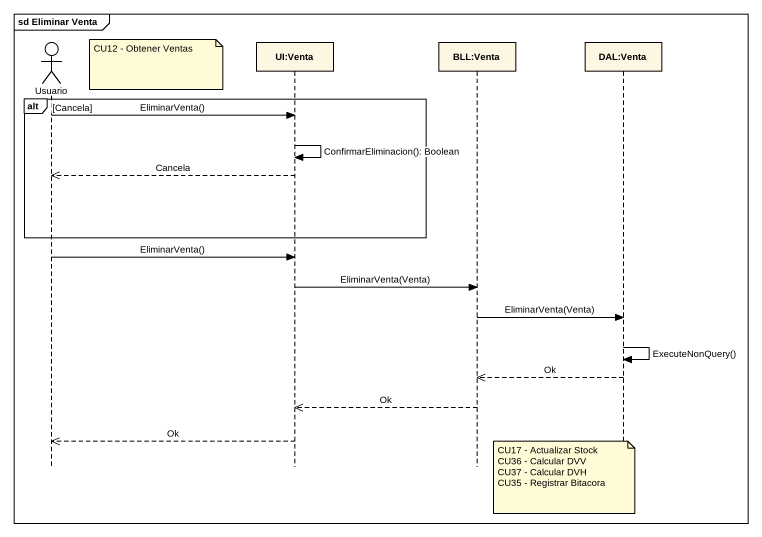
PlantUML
@startuml
mainframe sd Eliminar Venta
hide footbox
actor Usuario
participant "UI:Venta" as UI_Venta
participant "BLL:Venta" as BLL_Venta
participant "DAL:Venta" as DAL_Venta

note right of Usuario : CU12 - Obtener Ventas
alt Cancela
  Usuario -> UI_Venta : EliminarVenta()
  UI_Venta -> UI_Venta : ConfirmarEliminacion(): Boolean
  UI_Venta -->> Usuario : Cancela
end
Usuario -> UI_Venta : EliminarVenta()
UI_Venta -> BLL_Venta : EliminarVenta(Venta)
BLL_Venta -> DAL_Venta : EliminarVenta(Venta)
DAL_Venta -> DAL_Venta : ExecuteNonQuery()
DAL_Venta -->> BLL_Venta : Ok
BLL_Venta -->> UI_Venta : Ok
UI_Venta -->> Usuario : Ok
note over DAL_Venta
  CU17 - Actualizar Stock
  CU36 - Calcular DVV
  CU37 - Calcular DVH
  CU35 - Registrar Bitacora
end note
@enduml
